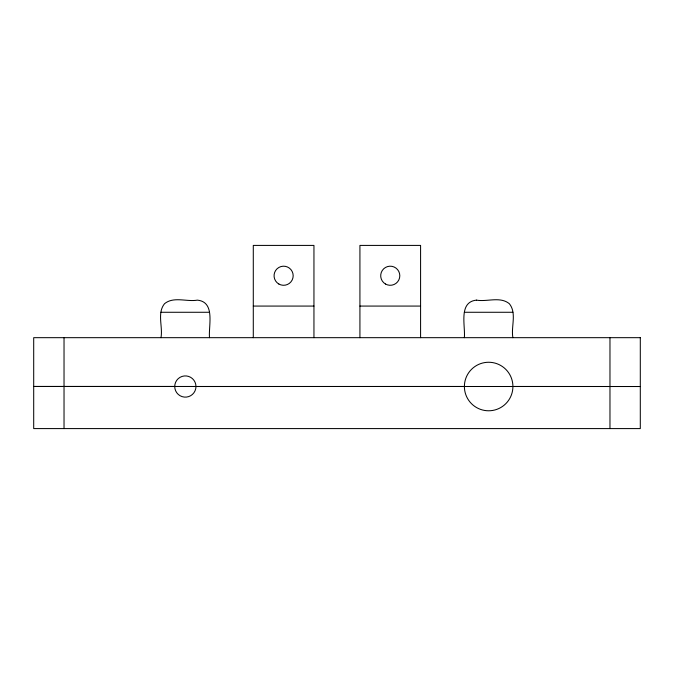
<?xml version="1.0" encoding="UTF-8"?>
<svg xmlns="http://www.w3.org/2000/svg" width="674" height="674" viewBox="0 0 674 674"><rect width="100%" height="100%" fill="white"/><g stroke="black" fill="none" stroke-linecap="round" stroke-linejoin="round"><path stroke-width="1.01" d="M160.985 337.674C163.015 326.721 156.857 313.174 164.54 303.696C173.681 296.198 186.765 302.028 197.372 300.141C215.646 301.935 208.359 325.879 209.513 337.674M464.352 337.674C465.515 325.879 458.219 301.952 476.484 300.141M476.501 300.141C487.1 302.028 500.184 296.206 509.325 303.696C517.009 313.174 510.858 326.721 512.88 337.674M253.289 306.072L313.949 306.072M359.924 306.072L420.584 306.072M160.985 312.273L209.513 312.273M464.352 312.273L512.88 312.273M174.734 386.463L33.7 386.463L640.3 386.514L512.914 386.463A24.264 24.264 0 0 0 476.518 365.51A24.264 24.264 0 0 0 476.518 407.534A24.264 24.264 0 0 0 512.914 386.522M195.965 386.522A10.616 10.616 0 0 1 180.042 395.714A10.616 10.616 0 0 1 180.042 377.33A10.616 10.616 0 0 1 195.965 386.522L464.386 386.463M609.97 337.674L609.97 428.588M420.584 337.674L420.584 245.412L359.924 245.412L359.924 337.674M313.949 337.674L313.949 245.412L253.289 245.412L253.289 337.674M64.03 337.674L64.03 428.588M640.3 337.674L33.7 337.674L33.7 428.588L640.3 428.588L640.3 337.674M278.842 284.015A9.554 9.554 0 0 0 293.173 275.742A9.554 9.554 0 0 0 278.842 267.468A9.554 9.554 0 0 0 278.842 284.015M385.477 284.015A9.554 9.554 0 0 0 399.808 275.742A9.554 9.554 0 0 0 385.477 267.468A9.554 9.554 0 0 0 385.477 284.015"/></g></svg>
